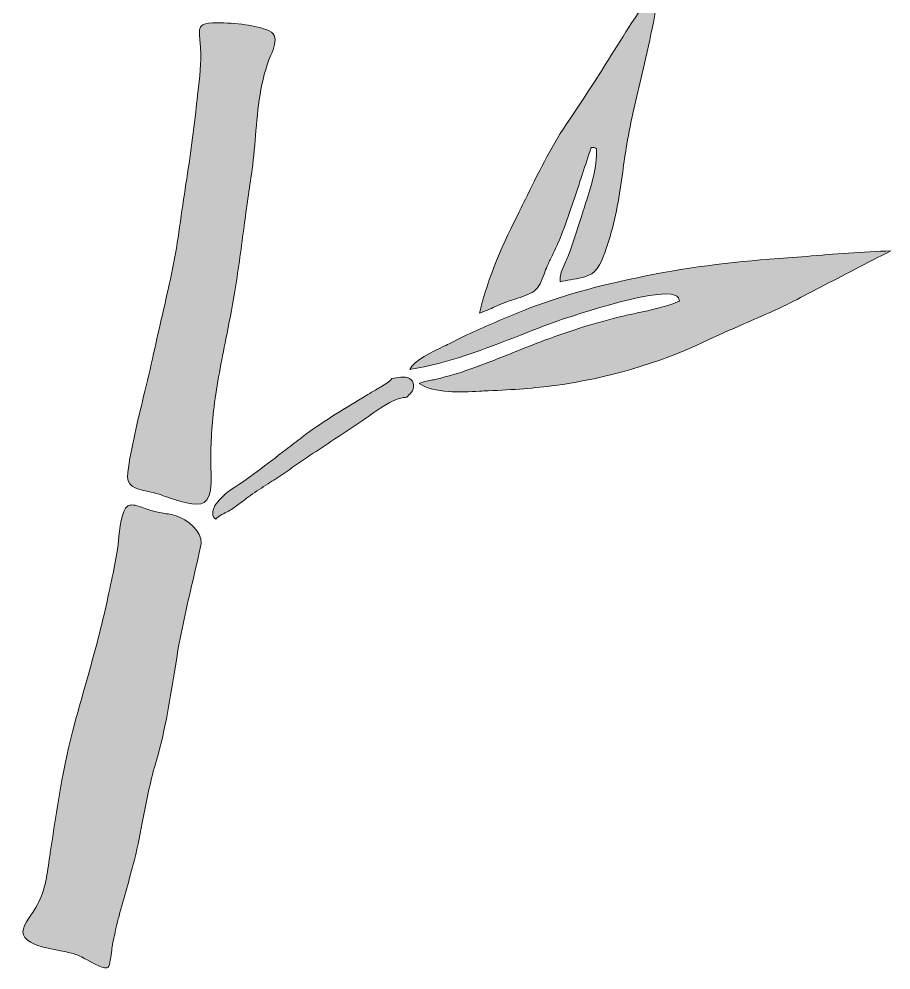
# Model space of a CAD drawing. Header units: inches. Extents: x 42 to 168, y -287 to -10.
# Drawn here: x 99.5 to 168.5, y -286.8 to -211.5 of the extents above; entities that cross this region are included whole.
import ezdxf

# ---------------------------------------------------------------- set-up
doc = ezdxf.new("R2010")
doc.units = ezdxf.units.IN
doc.header["$MEASUREMENT"] = 0
doc.layers.add('_U+0421_U+043B_U+043E_U+0439 1', color=7, linetype='Continuous')

# ---------------------------------------------------------------- blocks, each defined once
blk = doc.blocks.new('block 2')
at = {"layer": '_U+0421_U+043B_U+043E_U+0439 1', "true_color": 0xffffff}
h = blk.add_hatch(color=7, dxfattribs=at)
h.dxf.hatch_style = 2
edge = h.paths.add_edge_path()
edge.add_spline(control_points=[(144.072, -226.893), (144.072, -226.893), (143.987, -227.166), (143.987, -227.166), (143.661, -228.214), (143.324, -229.297), (142.911, -230.336), (142.846, -230.501), (142.773, -230.662), (142.7, -230.822), (142.475, -231.321), (142.26, -231.794), (142.303, -232.316), (142.552, -232.255), (142.829, -232.208), (143.12, -232.159), (143.747, -232.054), (144.396, -231.945), (144.81, -231.68), (145.443, -231.274), (145.793, -230.183), (146.049, -229.386), (146.086, -229.271), (146.122, -229.16), (146.156, -229.057), (146.734, -227.328), (147, -225.446), (147.256, -223.626), (147.358, -222.905), (147.463, -222.159), (147.586, -221.439), (147.901, -219.59), (148.338, -217.739), (148.761, -215.949), (149.332, -213.528), (149.922, -211.031), (150.216, -208.508), (148.847, -210.417), (147.582, -212.435), (146.355, -214.391), (145.285, -216.096), (144.18, -217.859), (143.014, -219.538), (141.738, -221.375), (140.712, -223.45), (139.721, -225.457), (139.5, -225.903), (139.28, -226.349), (139.058, -226.79), (137.917, -229.057), (136.546, -231.994), (135.933, -234.809), (136.35, -234.647), (136.765, -234.466), (137.168, -234.289), (137.386, -234.193), (137.603, -234.098), (137.822, -234.006), (138.1, -233.887), (138.41, -233.789), (138.738, -233.685), (139.284, -233.511), (139.85, -233.33), (140.248, -233.058), (140.659, -232.776), (140.853, -232.232), (141.04, -231.705), (141.115, -231.495), (141.193, -231.278), (141.283, -231.079), (141.407, -230.808), (141.536, -230.539), (141.665, -230.271), (141.916, -229.747), (142.176, -229.206), (142.389, -228.656), (143.008, -227.059), (143.55, -225.394), (144.074, -223.784), (144.299, -223.089), (144.527, -222.395), (144.759, -221.704), (144.936, -221.661), (145.065, -221.713), (145.188, -221.802), (145.22, -223.315), (144.787, -224.674), (144.323, -226.106), (144.239, -226.366), (144.154, -226.628), (144.072, -226.893)], knot_values=[0, 0, 0, 0, 1, 1, 1, 2, 2, 2, 3, 3, 3, 4, 4, 4, 5, 5, 5, 6, 6, 6, 7, 7, 7, 8, 8, 8, 9, 9, 9, 10, 10, 10, 11, 11, 11, 12, 12, 12, 13, 13, 13, 14, 14, 14, 15, 15, 15, 16, 16, 16, 17, 17, 17, 18, 18, 18, 19, 19, 19, 20, 20, 20, 21, 21, 21, 22, 22, 22, 23, 23, 23, 24, 24, 24, 25, 25, 25, 26, 26, 26, 27, 27, 27, 28, 28, 28, 29, 29, 29, 30, 30, 30, 30], degree=3, periodic=1)
h = blk.add_hatch(color=7, dxfattribs=at)
h.dxf.hatch_style = 2
edge = h.paths.add_edge_path()
edge.add_spline(control_points=[(114.66, -246.704), (114.628, -245.516), (114.728, -243.8), (114.922, -242.224), (115.146, -240.415), (115.509, -238.598), (115.86, -236.84), (116.097, -235.654), (116.342, -234.429), (116.541, -233.221), (116.817, -231.544), (117.045, -229.828), (117.265, -228.169), (117.454, -226.74), (117.65, -225.262), (117.876, -223.814), (118.033, -222.814), (118.12, -221.766), (118.203, -220.752), (118.382, -218.603), (118.566, -216.381), (119.417, -214.386), (119.66, -213.816), (119.86, -213.235), (119.684, -212.843), (119.587, -212.628), (119.379, -212.47), (119.049, -212.359), (117.968, -211.998), (116.382, -211.798), (114.799, -211.827), (114.337, -211.835), (114.043, -211.918), (113.899, -212.081), (113.702, -212.304), (113.746, -212.727), (113.803, -213.263), (113.821, -213.437), (113.841, -213.622), (113.854, -213.816), (113.932, -214.967), (113.783, -216.188), (113.639, -217.37), (113.593, -217.748), (113.548, -218.121), (113.511, -218.485), (113.29, -220.653), (112.958, -222.842), (112.637, -224.958), (112.466, -226.091), (112.288, -227.261), (112.13, -228.414), (111.826, -230.628), (111.317, -232.817), (110.826, -234.933), (110.594, -235.933), (110.353, -236.967), (110.137, -237.993), (109.899, -239.123), (109.619, -240.273), (109.348, -241.385), (108.866, -243.363), (108.368, -245.406), (108.084, -247.424), (107.935, -248.478), (108.606, -248.695), (109.728, -248.928), (109.968, -248.978), (110.217, -249.029), (110.445, -249.098), (110.61, -249.147), (110.824, -249.223), (111.068, -249.31), (111.994, -249.639), (113.544, -250.192), (114.149, -249.776), (114.785, -249.337), (114.716, -247.913), (114.675, -247.063), (114.669, -246.93), (114.663, -246.809), (114.66, -246.704)], knot_values=[0, 0, 0, 0, 1, 1, 1, 2, 2, 2, 3, 3, 3, 4, 4, 4, 5, 5, 5, 6, 6, 6, 7, 7, 7, 8, 8, 8, 9, 9, 9, 10, 10, 10, 11, 11, 11, 12, 12, 12, 13, 13, 13, 14, 14, 14, 15, 15, 15, 16, 16, 16, 17, 17, 17, 18, 18, 18, 19, 19, 19, 20, 20, 20, 21, 21, 21, 22, 22, 22, 23, 23, 23, 24, 24, 24, 25, 25, 25, 26, 26, 26, 27, 27, 27, 27], degree=3, periodic=1)
h = blk.add_hatch(color=7, dxfattribs=at)
h.dxf.hatch_style = 2
edge = h.paths.add_edge_path()
edge.add_spline(control_points=[(161.796, -230.308), (160.821, -230.388), (159.848, -230.467), (158.88, -230.537), (155.104, -230.81), (151.345, -231.35), (147.708, -232.143), (144.077, -232.935), (141.138, -233.836), (138.459, -234.98), (138.459, -234.98), (137.807, -235.257), (137.807, -235.257), (136.418, -235.847), (134.983, -236.456), (133.633, -237.169), (133.502, -237.237), (133.323, -237.323), (133.115, -237.423), (132.256, -237.833), (130.731, -238.562), (130.404, -239.249), (133.471, -238.765), (136.363, -237.636), (139.161, -236.543), (140.107, -236.173), (141.084, -235.791), (142.06, -235.437), (142.138, -235.408), (149.999, -232.677), (151.435, -233.395), (151.575, -233.465), (151.665, -233.565), (151.704, -233.691), (151.704, -233.691), (151.75, -233.844), (151.75, -233.844), (151.75, -233.844), (151.603, -233.906), (151.603, -233.906), (150.588, -234.328), (149.484, -234.562), (148.416, -234.787), (148.03, -234.869), (147.646, -234.95), (147.269, -235.039), (145.264, -235.514), (143.24, -236.14), (141.082, -236.951), (140.245, -237.266), (139.398, -237.603), (138.58, -237.928), (137.468, -238.369), (136.319, -238.826), (135.173, -239.237), (134.296, -239.552), (133.428, -239.809), (132.52, -240.025), (132.393, -240.055), (132.253, -240.08), (132.109, -240.106), (131.783, -240.165), (131.423, -240.23), (131.149, -240.373), (132.389, -241.163), (134.419, -241.056), (135.923, -240.977), (136.162, -240.964), (136.39, -240.952), (136.603, -240.944), (138.611, -240.868), (140.346, -240.729), (141.908, -240.521), (145.991, -239.976), (150.149, -238.762), (153.616, -237.104), (154.687, -236.592), (155.782, -236.117), (156.841, -235.657), (158.325, -235.012), (159.86, -234.345), (161.335, -233.575), (161.335, -233.575), (162.858, -232.777), (162.858, -232.777), (164.698, -231.814), (166.592, -230.821), (168.49, -229.87), (166.262, -229.943), (163.996, -230.128), (161.796, -230.308)], knot_values=[0, 0, 0, 0, 1, 1, 1, 2, 2, 2, 3, 3, 3, 4, 4, 4, 5, 5, 5, 6, 6, 6, 7, 7, 7, 8, 8, 8, 9, 9, 9, 10, 10, 10, 11, 11, 11, 12, 12, 12, 13, 13, 13, 14, 14, 14, 15, 15, 15, 16, 16, 16, 17, 17, 17, 18, 18, 18, 19, 19, 19, 20, 20, 20, 21, 21, 21, 22, 22, 22, 23, 23, 23, 24, 24, 24, 25, 25, 25, 26, 26, 26, 27, 27, 27, 28, 28, 28, 29, 29, 29, 30, 30, 30, 30], degree=3, periodic=1)
h = blk.add_hatch(color=7, dxfattribs=at)
h.dxf.hatch_style = 2
edge = h.paths.add_edge_path()
edge.add_spline(control_points=[(130.384, -239.97), (129.988, -239.756), (129.436, -239.915), (128.987, -239.979), (128.833, -240.237), (128.464, -240.441), (128.136, -240.621), (128.029, -240.681), (127.924, -240.738), (127.83, -240.796), (127.441, -241.033), (127.05, -241.268), (126.659, -241.503), (125.056, -242.467), (123.398, -243.464), (121.88, -244.619), (121.461, -244.938), (121.041, -245.262), (120.619, -245.587), (119.119, -246.744), (117.57, -247.938), (115.981, -248.964), (115.981, -248.963), (115.981, -248.962), (115.981, -248.962), (115.633, -249.3), (115.255, -249.604), (114.993, -250.035), (114.788, -250.373), (114.705, -250.967), (115.064, -251.111), (115.065, -251.108), (115.065, -251.103), (115.066, -251.101), (115.158, -250.928), (115.593, -250.703), (115.911, -250.539), (116.101, -250.44), (116.281, -250.347), (116.399, -250.264), (116.667, -250.074), (116.929, -249.876), (117.192, -249.679), (117.393, -249.527), (117.594, -249.376), (117.798, -249.228), (118.248, -248.9), (118.727, -248.598), (119.19, -248.307), (119.604, -248.045), (120.032, -247.775), (120.442, -247.485), (121.665, -246.622), (122.939, -245.781), (124.17, -244.968), (125.023, -244.405), (125.875, -243.842), (126.718, -243.267), (126.899, -243.144), (127.086, -243.01), (127.278, -242.873), (128.052, -242.318), (128.93, -241.69), (129.811, -241.503), (129.925, -241.479), (130.043, -241.468), (130.162, -241.463), (130.283, -241.339), (130.404, -241.216), (130.52, -241.084), (130.803, -240.761), (130.789, -240.189), (130.384, -239.97)], knot_values=[0, 0, 0, 0, 1, 1, 1, 2, 2, 2, 3, 3, 3, 4, 4, 4, 5, 5, 5, 6, 6, 6, 7, 7, 7, 8, 8, 8, 9, 9, 9, 10, 10, 10, 11, 11, 11, 12, 12, 12, 13, 13, 13, 14, 14, 14, 15, 15, 15, 16, 16, 16, 17, 17, 17, 18, 18, 18, 19, 19, 19, 20, 20, 20, 21, 21, 21, 22, 22, 22, 23, 23, 23, 24, 24, 24, 24], degree=3, periodic=1)
h = blk.add_hatch(color=7, dxfattribs=at)
h.dxf.hatch_style = 2
edge = h.paths.add_edge_path()
edge.add_spline(control_points=[(111.908, -250.843), (111.583, -250.742), (111.253, -250.686), (110.903, -250.627), (110.532, -250.564), (110.148, -250.499), (109.772, -250.376), (109.681, -250.346), (109.575, -250.305), (109.46, -250.261), (109.141, -250.139), (108.737, -249.984), (108.415, -249.984), (108.295, -249.984), (108.187, -250.006), (108.098, -250.058), (107.589, -250.36), (107.443, -251.909), (107.355, -252.835), (107.324, -253.169), (107.297, -253.458), (107.26, -253.655), (106.986, -255.147), (106.653, -256.736), (106.212, -258.656), (105.756, -260.645), (105.189, -262.641), (104.641, -264.571), (104.382, -265.487), (104.122, -266.403), (103.872, -267.32), (102.966, -270.655), (102.455, -274.122), (101.96, -277.474), (101.933, -277.66), (101.907, -277.847), (101.881, -278.034), (101.702, -279.325), (101.516, -280.659), (100.824, -281.831), (100.725, -282), (100.602, -282.175), (100.473, -282.36), (99.846, -283.254), (99.484, -283.879), (100.141, -284.405), (100.718, -284.867), (101.808, -285.08), (102.77, -285.267), (103.185, -285.348), (103.577, -285.425), (103.897, -285.516), (104.126, -285.581), (104.45, -285.758), (104.824, -285.962), (105.384, -286.268), (106.322, -286.78), (106.54, -286.56), (106.67, -286.428), (106.77, -285.614), (106.818, -285.222), (106.844, -285.01), (106.867, -284.829), (106.888, -284.729), (106.888, -284.729), (106.989, -284.256), (106.989, -284.256), (107.109, -283.684), (107.233, -283.092), (107.397, -282.517), (107.814, -281.058), (108.211, -279.598), (108.613, -278.053), (108.897, -276.959), (109.112, -275.825), (109.32, -274.729), (109.58, -273.353), (109.849, -271.93), (110.26, -270.56), (110.982, -268.151), (111.386, -265.64), (111.777, -263.212), (111.777, -263.212), (111.96, -262.079), (111.96, -262.079), (112.295, -260.035), (112.769, -257.996), (113.227, -256.023), (113.456, -255.04), (113.692, -254.023), (113.908, -253.019), (113.956, -252.069), (112.779, -251.113), (111.908, -250.843)], knot_values=[0, 0, 0, 0, 1, 1, 1, 2, 2, 2, 3, 3, 3, 4, 4, 4, 5, 5, 5, 6, 6, 6, 7, 7, 7, 8, 8, 8, 9, 9, 9, 10, 10, 10, 11, 11, 11, 12, 12, 12, 13, 13, 13, 14, 14, 14, 15, 15, 15, 16, 16, 16, 17, 17, 17, 18, 18, 18, 19, 19, 19, 20, 20, 20, 21, 21, 21, 22, 22, 22, 23, 23, 23, 24, 24, 24, 25, 25, 25, 26, 26, 26, 27, 27, 27, 28, 28, 28, 29, 29, 29, 30, 30, 30, 31, 31, 31, 31], degree=3, periodic=1)
at = {"layer": '_U+0421_U+043B_U+043E_U+0439 1', "lineweight": 0}
for points, knots in [([(144.072, -226.893), (144.072, -226.893), (143.987, -227.166), (143.987, -227.166), (143.661, -228.214), (143.324, -229.297), (142.911, -230.336), (142.846, -230.501), (142.773, -230.662), (142.7, -230.822), (142.475, -231.321), (142.26, -231.794), (142.303, -232.316), (142.552, -232.255), (142.829, -232.208), (143.12, -232.159), (143.747, -232.054), (144.396, -231.945), (144.81, -231.68), (145.443, -231.274), (145.793, -230.183), (146.049, -229.386), (146.086, -229.271), (146.122, -229.16), (146.156, -229.057), (146.734, -227.328), (147, -225.446), (147.256, -223.626), (147.358, -222.905), (147.463, -222.159), (147.586, -221.439), (147.901, -219.59), (148.338, -217.739), (148.761, -215.949), (149.332, -213.528), (149.922, -211.031), (150.216, -208.508), (148.847, -210.417), (147.582, -212.435), (146.355, -214.391), (145.285, -216.096), (144.18, -217.859), (143.014, -219.538), (141.738, -221.375), (140.712, -223.45), (139.721, -225.457), (139.5, -225.903), (139.28, -226.349), (139.058, -226.79), (137.917, -229.057), (136.546, -231.994), (135.933, -234.809), (136.35, -234.647), (136.765, -234.466), (137.168, -234.289), (137.386, -234.193), (137.603, -234.098), (137.822, -234.006), (138.1, -233.887), (138.41, -233.789), (138.738, -233.685), (139.284, -233.511), (139.85, -233.33), (140.248, -233.058), (140.659, -232.776), (140.853, -232.232), (141.04, -231.705), (141.115, -231.495), (141.193, -231.278), (141.283, -231.079), (141.407, -230.808), (141.536, -230.539), (141.665, -230.271), (141.916, -229.747), (142.176, -229.206), (142.389, -228.656), (143.008, -227.059), (143.55, -225.394), (144.074, -223.784), (144.299, -223.089), (144.527, -222.395), (144.759, -221.704), (144.936, -221.661), (145.065, -221.713), (145.188, -221.802), (145.22, -223.315), (144.787, -224.674), (144.323, -226.106), (144.239, -226.366), (144.154, -226.628), (144.072, -226.893)], [0, 0, 0, 0, 1, 1, 1, 2, 2, 2, 3, 3, 3, 4, 4, 4, 5, 5, 5, 6, 6, 6, 7, 7, 7, 8, 8, 8, 9, 9, 9, 10, 10, 10, 11, 11, 11, 12, 12, 12, 13, 13, 13, 14, 14, 14, 15, 15, 15, 16, 16, 16, 17, 17, 17, 18, 18, 18, 19, 19, 19, 20, 20, 20, 21, 21, 21, 22, 22, 22, 23, 23, 23, 24, 24, 24, 25, 25, 25, 26, 26, 26, 27, 27, 27, 28, 28, 28, 29, 29, 29, 30, 30, 30, 30]), ([(114.66, -246.704), (114.628, -245.516), (114.728, -243.8), (114.922, -242.224), (115.146, -240.415), (115.509, -238.598), (115.86, -236.84), (116.097, -235.654), (116.342, -234.429), (116.541, -233.221), (116.817, -231.544), (117.045, -229.828), (117.265, -228.169), (117.454, -226.74), (117.65, -225.262), (117.876, -223.814), (118.033, -222.814), (118.12, -221.766), (118.203, -220.752), (118.382, -218.603), (118.566, -216.381), (119.417, -214.386), (119.66, -213.816), (119.86, -213.235), (119.684, -212.843), (119.587, -212.628), (119.379, -212.47), (119.049, -212.359), (117.968, -211.998), (116.382, -211.798), (114.799, -211.827), (114.337, -211.835), (114.043, -211.918), (113.899, -212.081), (113.702, -212.304), (113.746, -212.727), (113.803, -213.263), (113.821, -213.437), (113.841, -213.622), (113.854, -213.816), (113.932, -214.967), (113.783, -216.188), (113.639, -217.37), (113.593, -217.748), (113.548, -218.121), (113.511, -218.485), (113.29, -220.653), (112.958, -222.842), (112.637, -224.958), (112.466, -226.091), (112.288, -227.261), (112.13, -228.414), (111.826, -230.628), (111.317, -232.817), (110.826, -234.933), (110.594, -235.933), (110.353, -236.967), (110.137, -237.993), (109.899, -239.123), (109.619, -240.273), (109.348, -241.385), (108.866, -243.363), (108.368, -245.406), (108.084, -247.424), (107.935, -248.478), (108.606, -248.695), (109.728, -248.928), (109.968, -248.978), (110.217, -249.029), (110.445, -249.098), (110.61, -249.147), (110.824, -249.223), (111.068, -249.31), (111.994, -249.639), (113.544, -250.192), (114.149, -249.776), (114.785, -249.337), (114.716, -247.913), (114.675, -247.063), (114.669, -246.93), (114.663, -246.809), (114.66, -246.704)], [0, 0, 0, 0, 1, 1, 1, 2, 2, 2, 3, 3, 3, 4, 4, 4, 5, 5, 5, 6, 6, 6, 7, 7, 7, 8, 8, 8, 9, 9, 9, 10, 10, 10, 11, 11, 11, 12, 12, 12, 13, 13, 13, 14, 14, 14, 15, 15, 15, 16, 16, 16, 17, 17, 17, 18, 18, 18, 19, 19, 19, 20, 20, 20, 21, 21, 21, 22, 22, 22, 23, 23, 23, 24, 24, 24, 25, 25, 25, 26, 26, 26, 27, 27, 27, 27]), ([(161.796, -230.308), (160.821, -230.388), (159.848, -230.467), (158.88, -230.537), (155.104, -230.81), (151.345, -231.35), (147.708, -232.143), (144.077, -232.935), (141.138, -233.836), (138.459, -234.98), (138.459, -234.98), (137.807, -235.257), (137.807, -235.257), (136.418, -235.847), (134.983, -236.456), (133.633, -237.169), (133.502, -237.237), (133.323, -237.323), (133.115, -237.423), (132.256, -237.833), (130.731, -238.562), (130.404, -239.249), (133.471, -238.765), (136.363, -237.636), (139.161, -236.543), (140.107, -236.173), (141.084, -235.791), (142.06, -235.437), (142.138, -235.408), (149.999, -232.677), (151.435, -233.395), (151.575, -233.465), (151.665, -233.565), (151.704, -233.691), (151.704, -233.691), (151.75, -233.844), (151.75, -233.844), (151.75, -233.844), (151.603, -233.906), (151.603, -233.906), (150.588, -234.328), (149.484, -234.562), (148.416, -234.787), (148.03, -234.869), (147.646, -234.95), (147.269, -235.039), (145.264, -235.514), (143.24, -236.14), (141.082, -236.951), (140.245, -237.266), (139.398, -237.603), (138.58, -237.928), (137.468, -238.369), (136.319, -238.826), (135.173, -239.237), (134.296, -239.552), (133.428, -239.809), (132.52, -240.025), (132.393, -240.055), (132.253, -240.08), (132.109, -240.106), (131.783, -240.165), (131.423, -240.23), (131.149, -240.373), (132.389, -241.163), (134.419, -241.056), (135.923, -240.977), (136.162, -240.964), (136.39, -240.952), (136.603, -240.944), (138.611, -240.868), (140.346, -240.729), (141.908, -240.521), (145.991, -239.976), (150.149, -238.762), (153.616, -237.104), (154.687, -236.592), (155.782, -236.117), (156.841, -235.657), (158.325, -235.012), (159.86, -234.345), (161.335, -233.575), (161.335, -233.575), (162.858, -232.777), (162.858, -232.777), (164.698, -231.814), (166.592, -230.821), (168.49, -229.87), (166.262, -229.943), (163.996, -230.128), (161.796, -230.308)], [0, 0, 0, 0, 1, 1, 1, 2, 2, 2, 3, 3, 3, 4, 4, 4, 5, 5, 5, 6, 6, 6, 7, 7, 7, 8, 8, 8, 9, 9, 9, 10, 10, 10, 11, 11, 11, 12, 12, 12, 13, 13, 13, 14, 14, 14, 15, 15, 15, 16, 16, 16, 17, 17, 17, 18, 18, 18, 19, 19, 19, 20, 20, 20, 21, 21, 21, 22, 22, 22, 23, 23, 23, 24, 24, 24, 25, 25, 25, 26, 26, 26, 27, 27, 27, 28, 28, 28, 29, 29, 29, 30, 30, 30, 30]), ([(130.384, -239.97), (129.988, -239.756), (129.436, -239.915), (128.987, -239.979), (128.833, -240.237), (128.464, -240.441), (128.136, -240.621), (128.029, -240.681), (127.924, -240.738), (127.83, -240.796), (127.441, -241.033), (127.05, -241.268), (126.659, -241.503), (125.056, -242.467), (123.398, -243.464), (121.88, -244.619), (121.461, -244.938), (121.041, -245.262), (120.619, -245.587), (119.119, -246.744), (117.57, -247.938), (115.981, -248.964), (115.981, -248.963), (115.981, -248.962), (115.981, -248.962), (115.633, -249.3), (115.255, -249.604), (114.993, -250.035), (114.788, -250.373), (114.705, -250.967), (115.064, -251.111), (115.065, -251.108), (115.065, -251.103), (115.066, -251.101), (115.158, -250.928), (115.593, -250.703), (115.911, -250.539), (116.101, -250.44), (116.281, -250.347), (116.399, -250.264), (116.667, -250.074), (116.929, -249.876), (117.192, -249.679), (117.393, -249.527), (117.594, -249.376), (117.798, -249.228), (118.248, -248.9), (118.727, -248.598), (119.19, -248.307), (119.604, -248.045), (120.032, -247.775), (120.442, -247.485), (121.665, -246.622), (122.939, -245.781), (124.17, -244.968), (125.023, -244.405), (125.875, -243.842), (126.718, -243.267), (126.899, -243.144), (127.086, -243.01), (127.278, -242.873), (128.052, -242.318), (128.93, -241.69), (129.811, -241.503), (129.925, -241.479), (130.043, -241.468), (130.162, -241.463), (130.283, -241.339), (130.404, -241.216), (130.52, -241.084), (130.803, -240.761), (130.789, -240.189), (130.384, -239.97)], [0, 0, 0, 0, 1, 1, 1, 2, 2, 2, 3, 3, 3, 4, 4, 4, 5, 5, 5, 6, 6, 6, 7, 7, 7, 8, 8, 8, 9, 9, 9, 10, 10, 10, 11, 11, 11, 12, 12, 12, 13, 13, 13, 14, 14, 14, 15, 15, 15, 16, 16, 16, 17, 17, 17, 18, 18, 18, 19, 19, 19, 20, 20, 20, 21, 21, 21, 22, 22, 22, 23, 23, 23, 24, 24, 24, 24]), ([(111.908, -250.843), (111.583, -250.742), (111.253, -250.686), (110.903, -250.627), (110.532, -250.564), (110.148, -250.499), (109.772, -250.376), (109.681, -250.346), (109.575, -250.305), (109.46, -250.261), (109.141, -250.139), (108.737, -249.984), (108.415, -249.984), (108.295, -249.984), (108.187, -250.006), (108.098, -250.058), (107.589, -250.36), (107.443, -251.909), (107.355, -252.835), (107.324, -253.169), (107.297, -253.458), (107.26, -253.655), (106.986, -255.147), (106.653, -256.736), (106.212, -258.656), (105.756, -260.645), (105.189, -262.641), (104.641, -264.571), (104.382, -265.487), (104.122, -266.403), (103.872, -267.32), (102.966, -270.655), (102.455, -274.122), (101.96, -277.474), (101.933, -277.66), (101.907, -277.847), (101.881, -278.034), (101.702, -279.325), (101.516, -280.659), (100.824, -281.831), (100.725, -282), (100.602, -282.175), (100.473, -282.36), (99.846, -283.254), (99.484, -283.879), (100.141, -284.405), (100.718, -284.867), (101.808, -285.08), (102.77, -285.267), (103.185, -285.348), (103.577, -285.425), (103.897, -285.516), (104.126, -285.581), (104.45, -285.758), (104.824, -285.962), (105.384, -286.268), (106.322, -286.78), (106.54, -286.56), (106.67, -286.428), (106.77, -285.614), (106.818, -285.222), (106.844, -285.01), (106.867, -284.829), (106.888, -284.729), (106.888, -284.729), (106.989, -284.256), (106.989, -284.256), (107.109, -283.684), (107.233, -283.092), (107.397, -282.517), (107.814, -281.058), (108.211, -279.598), (108.613, -278.053), (108.897, -276.959), (109.112, -275.825), (109.32, -274.729), (109.58, -273.353), (109.849, -271.93), (110.26, -270.56), (110.982, -268.151), (111.386, -265.64), (111.777, -263.212), (111.777, -263.212), (111.96, -262.079), (111.96, -262.079), (112.295, -260.035), (112.769, -257.996), (113.227, -256.023), (113.456, -255.04), (113.692, -254.023), (113.908, -253.019), (113.956, -252.069), (112.779, -251.113), (111.908, -250.843)], [0, 0, 0, 0, 1, 1, 1, 2, 2, 2, 3, 3, 3, 4, 4, 4, 5, 5, 5, 6, 6, 6, 7, 7, 7, 8, 8, 8, 9, 9, 9, 10, 10, 10, 11, 11, 11, 12, 12, 12, 13, 13, 13, 14, 14, 14, 15, 15, 15, 16, 16, 16, 17, 17, 17, 18, 18, 18, 19, 19, 19, 20, 20, 20, 21, 21, 21, 22, 22, 22, 23, 23, 23, 24, 24, 24, 25, 25, 25, 26, 26, 26, 27, 27, 27, 28, 28, 28, 29, 29, 29, 30, 30, 30, 31, 31, 31, 31])]:
    blk.add_open_spline(points, degree=3, knots=knots, dxfattribs=at)

msp = doc.modelspace()

# ---------------------------------------------------------------- block references
at = {"layer": '_U+0421_U+043B_U+043E_U+0439 1'}
msp.add_blockref('block 2', (0, 0), dxfattribs=at)

doc.saveas('drawing.dxf')
